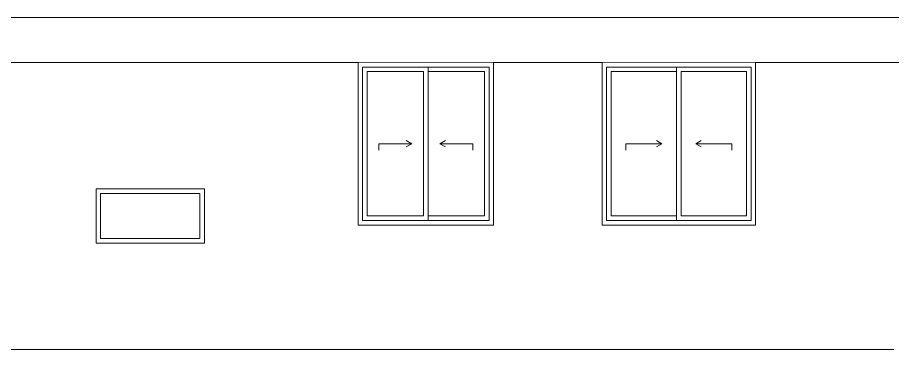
# Model space of a CAD drawing. Header units: millimetres. Extents: x -2171 to 1563, y -1758 to -1505.
# Drawn here: x -172.66 to -162.97, y -1751.46 to -1747.78 of the extents above; entities that cross this region are included whole.
import ezdxf

# ---------------------------------------------------------------- set-up
doc = ezdxf.new("R2010")
doc.units = ezdxf.units.MM
doc.linetypes.add('Wipeout_Contour', pattern=[1000, 0, -1000])
doc.layers.add('Archicad Windows', color=7, linetype='Continuous')
doc.layers.add('Structural - Bearing', color=7, linetype='Continuous')
doc.layers.add('Archicad Windows_Pen_No__3', color=7, linetype='Continuous', lineweight=13)
doc.layers.add('Structural - Bearing_Pen_No__89', color=7, linetype='Continuous', lineweight=13)
doc.layers.add('Archicad Windows_Pen_No__87', color=251, linetype='Continuous', lineweight=9, true_color=0x6a6a6a)
doc.layers.add('Structural - Bearing_Pen_No__87', color=251, linetype='Continuous', lineweight=9, true_color=0x6a6a6a)

# ---------------------------------------------------------------- blocks, each defined once
blk = doc.blocks.new('Section Element_227_1')
at = {"color": 254, "linetype": 'Wipeout_Contour', "lineweight": 0, "ltscale": 66977.586175}
blk.add_wipeout([(-21258.5, 6570), (-21258.5, 6320), (-9250, 6320), (-9250, 6570)], dxfattribs=at).dxf.layer = 'Structural - Bearing'
blk = doc.blocks.new('Section Element_228_1')
at = {"color": 254, "linetype": 'Wipeout_Contour', "lineweight": 0, "ltscale": 61720.716266}
blk.add_wipeout([(-18301.5, 6570), (-9250, 6570), (-9250, 6720), (-18301.5, 6720)], dxfattribs=at).dxf.layer = 'Structural - Bearing'
at = {"layer": 'Structural - Bearing_Pen_No__89', "color": 7, "linetype": 'Continuous', "lineweight": 13}
blk.add_line((-18301.5, 6720), (-9250, 6720), dxfattribs=at)
blk = doc.blocks.new('Section Element_394_1')
at = {"color": 254, "linetype": 'Wipeout_Contour', "lineweight": 0, "ltscale": 103732.157882}
blk.add_wipeout([(-25072.1, 6720), (-25072.1, 6570), (-25062.1, 6570), (-25062.1, 6720)], dxfattribs=at).dxf.layer = 'Structural - Bearing'
at = {"color": 254, "linetype": 'Wipeout_Contour', "lineweight": 0, "ltscale": 103674.181753}
blk.add_wipeout([(-25042.2, 6570), (-25042.2, 6720), (-25062.1, 6720), (-25062.1, 6570)], dxfattribs=at).dxf.layer = 'Structural - Bearing'
at = {"color": 254, "linetype": 'Wipeout_Contour', "lineweight": 0, "ltscale": 103577.860242}
blk.add_wipeout([(-25012.3, 6570), (-25012.3, 6720), (-25042.2, 6720), (-25042.2, 6570)], dxfattribs=at).dxf.layer = 'Structural - Bearing'
at = {"layer": 'Structural - Bearing_Pen_No__89', "color": 7, "linetype": 'Continuous', "lineweight": 13}
for p, q in [((-25072.1, 6720), (-25062.1, 6720)), ((-25072.1, 6570), (-25072.1, 6720))]:
    blk.add_line(p, q, dxfattribs=at)
at = {"color": 254, "linetype": 'Wipeout_Contour', "lineweight": 0, "ltscale": 103443.246013}
blk.add_wipeout([(-25012.3, 6720), (-25012.3, 6570), (-24972.5, 6570), (-24972.5, 6720)], dxfattribs=at).dxf.layer = 'Structural - Bearing'
at = {"layer": 'Structural - Bearing_Pen_No__89', "color": 7, "linetype": 'Continuous', "lineweight": 13}
blk.add_line((-25062.1, 6720), (-25042.2, 6720), dxfattribs=at)
at = {"color": 254, "linetype": 'Wipeout_Contour', "lineweight": 0, "ltscale": 101436.736345}
blk.add_wipeout([(-24972.5, 6720), (-24972.5, 6570), (-23972.8, 6570), (-23972.8, 6720)], dxfattribs=at).dxf.layer = 'Structural - Bearing'
at = {"layer": 'Structural - Bearing_Pen_No__89', "color": 7, "linetype": 'Continuous', "lineweight": 13}
for p, q in [((-25042.2, 6720), (-25012.3, 6720)), ((-25012.3, 6720), (-24972.5, 6720))]:
    blk.add_line(p, q, dxfattribs=at)
at = {"color": 254, "linetype": 'Wipeout_Contour', "lineweight": 0, "ltscale": 99458.158545}
blk.add_wipeout([(-23947.3, 6570), (-23947.3, 6720), (-23972.8, 6720), (-23972.8, 6570)], dxfattribs=at).dxf.layer = 'Structural - Bearing'
at = {"color": 254, "linetype": 'Wipeout_Contour', "lineweight": 0, "ltscale": 99293.086018}
blk.add_wipeout([(-23887.1, 6570), (-23887.1, 6720), (-23947.3, 6720), (-23947.3, 6570)], dxfattribs=at).dxf.layer = 'Structural - Bearing'
at = {"layer": 'Structural - Bearing_Pen_No__89', "color": 7, "linetype": 'Continuous', "lineweight": 13}
for p, q in [((-24972.5, 6720), (-23972.8, 6720)), ((-23972.8, 6720), (-23947.3, 6720))]:
    blk.add_line(p, q, dxfattribs=at)
at = {"color": 254, "linetype": 'Wipeout_Contour', "lineweight": 0, "ltscale": 99043.097759}
blk.add_wipeout([(-23817.6, 6570), (-23817.6, 6720), (-23887.1, 6720), (-23887.1, 6570)], dxfattribs=at).dxf.layer = 'Structural - Bearing'
at = {"layer": 'Structural - Bearing_Pen_No__89', "color": 7, "linetype": 'Continuous', "lineweight": 13}
blk.add_line((-23947.3, 6720), (-23887.1, 6720), dxfattribs=at)
at = {"color": 254, "linetype": 'Wipeout_Contour', "lineweight": 0, "ltscale": 98758.05876}
blk.add_wipeout([(-23739.1, 6570), (-23739.1, 6720), (-23817.6, 6720), (-23817.6, 6570)], dxfattribs=at).dxf.layer = 'Structural - Bearing'
at = {"layer": 'Structural - Bearing_Pen_No__89', "color": 7, "linetype": 'Continuous', "lineweight": 13}
blk.add_line((-23887.1, 6720), (-23817.6, 6720), dxfattribs=at)
at = {"color": 254, "linetype": 'Wipeout_Contour', "lineweight": 0, "ltscale": 98438.994054}
blk.add_wipeout([(-23739.1, 6720), (-23739.1, 6570), (-23651.9, 6570), (-23651.9, 6720)], dxfattribs=at).dxf.layer = 'Structural - Bearing'
at = {"layer": 'Structural - Bearing_Pen_No__89', "color": 7, "linetype": 'Continuous', "lineweight": 13}
blk.add_line((-23817.6, 6720), (-23739.1, 6720), dxfattribs=at)
at = {"color": 254, "linetype": 'Wipeout_Contour', "lineweight": 0, "ltscale": 98087.050609}
blk.add_wipeout([(-23651.9, 6570), (-23556.3, 6570), (-23556.3, 6720), (-23651.9, 6720)], dxfattribs=at).dxf.layer = 'Structural - Bearing'
at = {"layer": 'Structural - Bearing_Pen_No__89', "color": 7, "linetype": 'Continuous', "lineweight": 13}
blk.add_line((-23739.1, 6720), (-23651.9, 6720), dxfattribs=at)
at = {"color": 254, "linetype": 'Wipeout_Contour', "lineweight": 0, "ltscale": 97703.493202}
blk.add_wipeout([(-23452.7, 6570), (-23452.7, 6720), (-23556.3, 6720), (-23556.3, 6570)], dxfattribs=at).dxf.layer = 'Structural - Bearing'
at = {"layer": 'Structural - Bearing_Pen_No__89', "color": 7, "linetype": 'Continuous', "lineweight": 13}
blk.add_line((-23651.9, 6720), (-23556.3, 6720), dxfattribs=at)
at = {"color": 254, "linetype": 'Wipeout_Contour', "lineweight": 0, "ltscale": 97289.699422}
blk.add_wipeout([(-23341.3, 6570), (-23341.3, 6720), (-23452.7, 6720), (-23452.7, 6570)], dxfattribs=at).dxf.layer = 'Structural - Bearing'
at = {"layer": 'Structural - Bearing_Pen_No__89', "color": 7, "linetype": 'Continuous', "lineweight": 13}
blk.add_line((-23556.3, 6720), (-23452.7, 6720), dxfattribs=at)
at = {"color": 254, "linetype": 'Wipeout_Contour', "lineweight": 0, "ltscale": 96847.154826}
blk.add_wipeout([(-23341.3, 6570), (-23222.6, 6570), (-23222.6, 6720), (-23341.3, 6720)], dxfattribs=at).dxf.layer = 'Structural - Bearing'
at = {"layer": 'Structural - Bearing_Pen_No__89', "color": 7, "linetype": 'Continuous', "lineweight": 13}
blk.add_line((-23452.7, 6720), (-23341.3, 6720), dxfattribs=at)
at = {"color": 254, "linetype": 'Wipeout_Contour', "lineweight": 0, "ltscale": 96377.447242}
blk.add_wipeout([(-23222.6, 6720), (-23222.6, 6570), (-23097, 6570), (-23097, 6720)], dxfattribs=at).dxf.layer = 'Structural - Bearing'
at = {"layer": 'Structural - Bearing_Pen_No__89', "color": 7, "linetype": 'Continuous', "lineweight": 13}
blk.add_line((-23341.3, 6720), (-23222.6, 6720), dxfattribs=at)
at = {"color": 254, "linetype": 'Wipeout_Contour', "lineweight": 0, "ltscale": 95882.260814}
blk.add_wipeout([(-22965, 6570), (-22965, 6720), (-23097, 6720), (-23097, 6570)], dxfattribs=at).dxf.layer = 'Structural - Bearing'
at = {"layer": 'Structural - Bearing_Pen_No__89', "color": 7, "linetype": 'Continuous', "lineweight": 13}
blk.add_line((-23222.6, 6720), (-23097, 6720), dxfattribs=at)
at = {"color": 254, "linetype": 'Wipeout_Contour', "lineweight": 0, "ltscale": 95363.369935}
blk.add_wipeout([(-22965, 6570), (-22826.9, 6570), (-22826.9, 6720), (-22965, 6720)], dxfattribs=at).dxf.layer = 'Structural - Bearing'
at = {"layer": 'Structural - Bearing_Pen_No__89', "color": 7, "linetype": 'Continuous', "lineweight": 13}
blk.add_line((-23097, 6720), (-22965, 6720), dxfattribs=at)
at = {"color": 254, "linetype": 'Wipeout_Contour', "lineweight": 0, "ltscale": 94822.632323}
blk.add_wipeout([(-22683.4, 6570), (-22683.4, 6720), (-22826.9, 6720), (-22826.9, 6570)], dxfattribs=at).dxf.layer = 'Structural - Bearing'
at = {"layer": 'Structural - Bearing_Pen_No__89', "color": 7, "linetype": 'Continuous', "lineweight": 13}
blk.add_line((-22965, 6720), (-22826.9, 6720), dxfattribs=at)
at = {"color": 254, "linetype": 'Wipeout_Contour', "lineweight": 0, "ltscale": 94261.982315}
blk.add_wipeout([(-22534.8, 6570), (-22534.8, 6720), (-22683.4, 6720), (-22683.4, 6570)], dxfattribs=at).dxf.layer = 'Structural - Bearing'
at = {"layer": 'Structural - Bearing_Pen_No__89', "color": 7, "linetype": 'Continuous', "lineweight": 13}
blk.add_line((-22826.9, 6720), (-22683.4, 6720), dxfattribs=at)
at = {"color": 254, "linetype": 'Wipeout_Contour', "lineweight": 0, "ltscale": 93683.423507}
blk.add_wipeout([(-22534.8, 6570), (-22381.8, 6570), (-22381.8, 6720), (-22534.8, 6720)], dxfattribs=at).dxf.layer = 'Structural - Bearing'
at = {"layer": 'Structural - Bearing_Pen_No__89', "color": 7, "linetype": 'Continuous', "lineweight": 13}
blk.add_line((-22683.4, 6720), (-22534.8, 6720), dxfattribs=at)
at = {"color": 254, "linetype": 'Wipeout_Contour', "lineweight": 0, "ltscale": 93089.021436}
blk.add_wipeout([(-22224.8, 6570), (-22224.8, 6720), (-22381.8, 6720), (-22381.8, 6570)], dxfattribs=at).dxf.layer = 'Structural - Bearing'
at = {"layer": 'Structural - Bearing_Pen_No__89', "color": 7, "linetype": 'Continuous', "lineweight": 13}
blk.add_line((-22534.8, 6720), (-22381.8, 6720), dxfattribs=at)
at = {"color": 254, "linetype": 'Wipeout_Contour', "lineweight": 0, "ltscale": 92480.895635}
blk.add_wipeout([(-22064.4, 6570), (-22064.4, 6720), (-22224.8, 6720), (-22224.8, 6570)], dxfattribs=at).dxf.layer = 'Structural - Bearing'
at = {"layer": 'Structural - Bearing_Pen_No__89', "color": 7, "linetype": 'Continuous', "lineweight": 13}
blk.add_line((-22381.8, 6720), (-22224.8, 6720), dxfattribs=at)
at = {"color": 254, "linetype": 'Wipeout_Contour', "lineweight": 0, "ltscale": 91861.21195}
blk.add_wipeout([(-22064.4, 6720), (-22064.4, 6570), (-21901.2, 6570), (-21901.2, 6720)], dxfattribs=at).dxf.layer = 'Structural - Bearing'
at = {"layer": 'Structural - Bearing_Pen_No__89', "color": 7, "linetype": 'Continuous', "lineweight": 13}
blk.add_line((-22224.8, 6720), (-22064.4, 6720), dxfattribs=at)
at = {"color": 254, "linetype": 'Wipeout_Contour', "lineweight": 0, "ltscale": 91232.174486}
blk.add_wipeout([(-21735.7, 6570), (-21735.7, 6720), (-21901.2, 6720), (-21901.2, 6570)], dxfattribs=at).dxf.layer = 'Structural - Bearing'
at = {"layer": 'Structural - Bearing_Pen_No__89', "color": 7, "linetype": 'Continuous', "lineweight": 13}
blk.add_line((-22064.4, 6720), (-21901.2, 6720), dxfattribs=at)
at = {"color": 254, "linetype": 'Wipeout_Contour', "lineweight": 0, "ltscale": 90596.0172}
blk.add_wipeout([(-21568.6, 6570), (-21568.6, 6720), (-21735.7, 6720), (-21735.7, 6570)], dxfattribs=at).dxf.layer = 'Structural - Bearing'
at = {"layer": 'Structural - Bearing_Pen_No__89', "color": 7, "linetype": 'Continuous', "lineweight": 13}
blk.add_line((-21901.2, 6720), (-21735.7, 6720), dxfattribs=at)
at = {"color": 254, "linetype": 'Wipeout_Contour', "lineweight": 0, "ltscale": 89954.995855}
blk.add_wipeout([(-21568.6, 6570), (-21400.3, 6570), (-21400.3, 6720), (-21568.6, 6720)], dxfattribs=at).dxf.layer = 'Structural - Bearing'
at = {"layer": 'Structural - Bearing_Pen_No__89', "color": 7, "linetype": 'Continuous', "lineweight": 13}
blk.add_line((-21735.7, 6720), (-21568.6, 6720), dxfattribs=at)
at = {"color": 254, "linetype": 'Wipeout_Contour', "lineweight": 0, "ltscale": 89362.652812}
blk.add_wipeout([(-21258.5, 6570), (-21258.5, 6720), (-21400.3, 6720), (-21400.3, 6570)], dxfattribs=at).dxf.layer = 'Structural - Bearing'
at = {"layer": 'Structural - Bearing_Pen_No__89', "color": 7, "linetype": 'Continuous', "lineweight": 13}
blk.add_line((-21568.6, 6720), (-21400.3, 6720), dxfattribs=at)
at = {"color": 254, "linetype": 'Wipeout_Contour', "lineweight": 0, "ltscale": 83487.256072}
blk.add_wipeout([(-21258.5, 6570), (-18301.5, 6570), (-18301.5, 6720), (-21258.5, 6720)], dxfattribs=at).dxf.layer = 'Structural - Bearing'
at = {"layer": 'Structural - Bearing_Pen_No__89', "color": 7, "linetype": 'Continuous', "lineweight": 13}
for p, q in [((-21400.3, 6720), (-21258.5, 6720)), ((-21258.5, 6720), (-18301.5, 6720))]:
    blk.add_line(p, q, dxfattribs=at)
blk = doc.blocks.new('Section Element_407_1')
at = {"color": 254, "linetype": 'Wipeout_Contour', "lineweight": 0, "ltscale": 66926.684257}
blk.add_wipeout([(-21258.5, 6220), (-9400, 6220), (-9400, 6320), (-21258.5, 6320)], dxfattribs=at).dxf.layer = 'Structural - Bearing'
at = {"layer": 'Structural - Bearing_Pen_No__87', "color": 251, "linetype": 'Continuous', "lineweight": 9, "true_color": 0x6a6a6a}
blk.add_line((-21258.5, 6220), (-9400, 6220), dxfattribs=at)
blk = doc.blocks.new('Section Element_535_1')
at = {"color": 254, "linetype": 'Wipeout_Contour', "lineweight": 0, "ltscale": 65913.617673}
blk.add_wipeout([(-15550.2, 4470), (-15550.2, 6170), (-15600.2, 6170), (-15600.2, 4470)], dxfattribs=at).dxf.layer = 'Archicad Windows'
at = {"color": 254, "linetype": 'Wipeout_Contour', "lineweight": 0, "ltscale": 63169.553028}
blk.add_wipeout([(-14875.2, 4520), (-14825.2, 4520), (-14825.2, 6120), (-14875.2, 6120)], dxfattribs=at).dxf.layer = 'Archicad Windows'
at = {"color": 254, "linetype": 'Wipeout_Contour', "lineweight": 0, "ltscale": 60459.309677}
blk.add_wipeout([(-14100.2, 6170), (-14150.2, 6170), (-14150.2, 4470), (-14100.2, 4470)], dxfattribs=at).dxf.layer = 'Archicad Windows'
at = {"color": 254, "linetype": 'Wipeout_Contour', "lineweight": 0, "ltscale": 96538.979239}
blk.add_wipeout([(-14100.2, 6220), (-15600.2, 6220), (-15600.2, 6170), (-15550.2, 6170), (-14150.2, 6170), (-14100.2, 6170)], dxfattribs=at).dxf.layer = 'Archicad Windows'
at = {"color": 254, "linetype": 'Wipeout_Contour', "lineweight": 0, "ltscale": 65715.565392}
blk.add_wipeout([(-15500.2, 6120), (-15550.2, 6120), (-15550.2, 4520), (-15500.2, 4520)], dxfattribs=at).dxf.layer = 'Archicad Windows'
at = {"color": 254, "linetype": 'Wipeout_Contour', "lineweight": 0, "ltscale": 60636.771917}
blk.add_wipeout([(-14200.2, 4520), (-14150.2, 4520), (-14150.2, 6120), (-14200.2, 6120)], dxfattribs=at).dxf.layer = 'Archicad Windows'
at = {"color": 254, "linetype": 'Wipeout_Contour', "lineweight": 0, "ltscale": 93030.623676}
blk.add_wipeout([(-15600.2, 4470), (-15600.2, 4420), (-14100.2, 4420), (-14100.2, 4470), (-14150.2, 4470), (-15550.2, 4470)], dxfattribs=at).dxf.layer = 'Archicad Windows'
at = {"layer": 'Archicad Windows_Pen_No__87', "color": 251, "linetype": 'Continuous', "lineweight": 9, "true_color": 0x6a6a6a}
for p, q in [((-15600.2, 4420), (-15600.2, 6220)), ((-14100.2, 6220), (-14100.2, 4420)), ((-14100.2, 4420), (-15600.2, 4420))]:
    blk.add_line(p, q, dxfattribs=at)
at = {"color": 254, "linetype": 'Wipeout_Contour', "lineweight": 0, "ltscale": 98286.758032}
blk.add_wipeout([(-15550.2, 6170), (-15550.2, 6120), (-15500.2, 6120), (-14875.2, 6120), (-14825.2, 6120), (-14825.2, 6170)], dxfattribs=at).dxf.layer = 'Archicad Windows'
at = {"color": 254, "linetype": 'Wipeout_Contour', "lineweight": 0, "ltscale": 95050.119583}
blk.add_wipeout([(-14825.2, 4470), (-14825.2, 4520), (-14875.2, 4520), (-15500.2, 4520), (-15550.2, 4520), (-15550.2, 4470)], dxfattribs=at).dxf.layer = 'Archicad Windows'
at = {"layer": 'Archicad Windows_Pen_No__3', "color": 7, "linetype": 'Continuous', "lineweight": 13}
for p, q in [((-15550.2, 6170), (-15550.2, 6120)), ((-15550.2, 6120), (-15550.2, 4520)), ((-15550.2, 4520), (-15550.2, 4470))]:
    blk.add_line(p, q, dxfattribs=at)
at = {"color": 254, "linetype": 'Wipeout_Contour', "lineweight": 0, "ltscale": 64442.338404}
blk.add_wipeout([(-15500.2, 4520), (-14875.2, 4520), (-14875.2, 6120), (-15500.2, 6120)], dxfattribs=at).dxf.layer = 'Archicad Windows'
at = {"color": 254, "linetype": 'Wipeout_Contour', "lineweight": 0, "ltscale": 78413.661818}
blk.add_wipeout([(-14825.2, 6170), (-14825.2, 6120), (-14200.2, 6120), (-14150.2, 6120), (-14150.2, 6170)], dxfattribs=at).dxf.layer = 'Archicad Windows'
at = {"color": 254, "linetype": 'Wipeout_Contour', "lineweight": 0, "ltscale": 75580.326598}
blk.add_wipeout([(-14825.2, 4520), (-14825.2, 4470), (-14150.2, 4470), (-14150.2, 4520), (-14200.2, 4520)], dxfattribs=at).dxf.layer = 'Archicad Windows'
at = {"layer": 'Archicad Windows_Pen_No__3', "color": 7, "linetype": 'Continuous', "lineweight": 13}
for p, q in [((-14825.2, 6170), (-15550.2, 6170)), ((-15500.2, 4520), (-15500.2, 6120)), ((-15500.2, 6120), (-14875.2, 6120)), ((-14875.2, 6120), (-14875.2, 4520)), ((-14825.2, 6170), (-14150.2, 6170)), ((-14150.2, 6170), (-14150.2, 4470)), ((-15006.5, 5320), (-15067.1, 5355)), ((-15369, 5320), (-15006.5, 5320)), ((-15369, 5320), (-15369, 5250)), ((-15006.5, 5320), (-15067.1, 5285)), ((-15550.2, 4470), (-14825.2, 4470)), ((-14875.2, 4520), (-15500.2, 4520)), ((-14150.2, 4470), (-14825.2, 4470))]:
    blk.add_line(p, q, dxfattribs=at)
at = {"color": 254, "linetype": 'Wipeout_Contour', "lineweight": 0, "ltscale": 61902.9114}
blk.add_wipeout([(-14825.2, 4520), (-14200.2, 4520), (-14200.2, 6120), (-14825.2, 6120)], dxfattribs=at).dxf.layer = 'Archicad Windows'
at = {"layer": 'Archicad Windows_Pen_No__3', "color": 7, "linetype": 'Continuous', "lineweight": 13}
for p, q in [((-14825.2, 6120), (-14825.2, 6170)), ((-14825.2, 4520), (-14825.2, 6120)), ((-14825.2, 6120), (-14200.2, 6120)), ((-14200.2, 6120), (-14200.2, 4520)), ((-14694, 5320), (-14633.4, 5355)), ((-14331.5, 5320), (-14694, 5320)), ((-14694, 5320), (-14633.4, 5285)), ((-14331.5, 5320), (-14331.5, 5250)), ((-14825.2, 4470), (-14825.2, 4520)), ((-14200.2, 4520), (-14825.2, 4520))]:
    blk.add_line(p, q, dxfattribs=at)
blk = doc.blocks.new('Section Element_536_1')
at = {"color": 254, "linetype": 'Wipeout_Contour', "lineweight": 0, "ltscale": 55811.902331}
blk.add_wipeout([(-12900, 4470), (-12850, 4470), (-12850, 6170), (-12900, 6170)], dxfattribs=at).dxf.layer = 'Archicad Windows'
at = {"color": 254, "linetype": 'Wipeout_Contour', "lineweight": 0, "ltscale": 52769.823136}
blk.add_wipeout([(-12025, 4520), (-12025, 6120), (-12075, 6120), (-12075, 4520)], dxfattribs=at).dxf.layer = 'Archicad Windows'
at = {"color": 254, "linetype": 'Wipeout_Contour', "lineweight": 0, "ltscale": 49782.515025}
blk.add_wipeout([(-11250, 6170), (-11250, 4470), (-11200, 4470), (-11200, 6170)], dxfattribs=at).dxf.layer = 'Archicad Windows'
at = {"color": 254, "linetype": 'Wipeout_Contour', "lineweight": 0, "ltscale": 81304.100775}
blk.add_wipeout([(-12900, 6220), (-12900, 6170), (-12850, 6170), (-11250, 6170), (-11200, 6170), (-11200, 6220)], dxfattribs=at).dxf.layer = 'Archicad Windows'
at = {"color": 254, "linetype": 'Wipeout_Contour', "lineweight": 0, "ltscale": 55617.167054}
blk.add_wipeout([(-12800, 4520), (-12800, 6120), (-12850, 6120), (-12850, 4520)], dxfattribs=at).dxf.layer = 'Archicad Windows'
at = {"color": 254, "linetype": 'Wipeout_Contour', "lineweight": 0, "ltscale": 49952.295597}
blk.add_wipeout([(-11300, 6120), (-11300, 4520), (-11250, 4520), (-11250, 6120)], dxfattribs=at).dxf.layer = 'Archicad Windows'
at = {"color": 254, "linetype": 'Wipeout_Contour', "lineweight": 0, "ltscale": 77099.488372}
blk.add_wipeout([(-12900, 4470), (-12900, 4420), (-11200, 4420), (-11200, 4470), (-11250, 4470), (-12850, 4470)], dxfattribs=at).dxf.layer = 'Archicad Windows'
at = {"layer": 'Archicad Windows_Pen_No__87', "color": 251, "linetype": 'Continuous', "lineweight": 9, "true_color": 0x6a6a6a}
for p, q in [((-12900, 4420), (-12900, 6220)), ((-11200, 6220), (-11200, 4420)), ((-11200, 4420), (-12900, 4420))]:
    blk.add_line(p, q, dxfattribs=at)
at = {"color": 254, "linetype": 'Wipeout_Contour', "lineweight": 0, "ltscale": 79078.285714}
blk.add_wipeout([(-11250, 6170), (-12075, 6170), (-12075, 6120), (-12025, 6120), (-11300, 6120), (-11250, 6120)], dxfattribs=at).dxf.layer = 'Archicad Windows'
at = {"color": 254, "linetype": 'Wipeout_Contour', "lineweight": 0, "ltscale": 75015.855156}
blk.add_wipeout([(-12075, 4470), (-11250, 4470), (-11250, 4520), (-11300, 4520), (-12025, 4520), (-12075, 4520)], dxfattribs=at).dxf.layer = 'Archicad Windows'
at = {"layer": 'Archicad Windows_Pen_No__3', "color": 7, "linetype": 'Continuous', "lineweight": 13}
for p, q in [((-11250, 6170), (-11250, 6120)), ((-11250, 6120), (-11250, 4520)), ((-11250, 4520), (-11250, 4470))]:
    blk.add_line(p, q, dxfattribs=at)
at = {"color": 254, "linetype": 'Wipeout_Contour', "lineweight": 0, "ltscale": 69772.038314}
blk.add_wipeout([(-12850, 6120), (-12800, 6120), (-12075, 6120), (-12075, 6170), (-12850, 6170)], dxfattribs=at).dxf.layer = 'Archicad Windows'
at = {"color": 254, "linetype": 'Wipeout_Contour', "lineweight": 0, "ltscale": 51360.557321}
blk.add_wipeout([(-11300, 4520), (-11300, 6120), (-12025, 6120), (-12025, 4520)], dxfattribs=at).dxf.layer = 'Archicad Windows'
at = {"color": 254, "linetype": 'Wipeout_Contour', "lineweight": 0, "ltscale": 66570.446831}
blk.add_wipeout([(-12850, 4520), (-12850, 4470), (-12075, 4470), (-12075, 4520), (-12800, 4520)], dxfattribs=at).dxf.layer = 'Archicad Windows'
at = {"layer": 'Archicad Windows_Pen_No__3', "color": 7, "linetype": 'Continuous', "lineweight": 13}
for p, q in [((-12850, 6170), (-12850, 4470)), ((-12075, 6170), (-12850, 6170)), ((-12075, 6170), (-11250, 6170)), ((-12025, 6120), (-12025, 4520)), ((-11300, 6120), (-12025, 6120)), ((-11300, 4520), (-11300, 6120)), ((-11862.5, 5320), (-11801.9, 5355)), ((-11462.5, 5320), (-11862.5, 5320)), ((-11862.5, 5320), (-11801.9, 5285)), ((-11462.5, 5320), (-11462.5, 5250)), ((-12850, 4470), (-12075, 4470)), ((-11250, 4470), (-12075, 4470)), ((-12025, 4520), (-11300, 4520))]:
    blk.add_line(p, q, dxfattribs=at)
at = {"color": 254, "linetype": 'Wipeout_Contour', "lineweight": 0, "ltscale": 54193.066317}
blk.add_wipeout([(-12075, 4520), (-12075, 6120), (-12800, 6120), (-12800, 4520)], dxfattribs=at).dxf.layer = 'Archicad Windows'
at = {"layer": 'Archicad Windows_Pen_No__3', "color": 7, "linetype": 'Continuous', "lineweight": 13}
for p, q in [((-12800, 6120), (-12800, 4520)), ((-12075, 6120), (-12800, 6120)), ((-12075, 6120), (-12075, 6170)), ((-12075, 4520), (-12075, 6120)), ((-12237.5, 5320), (-12298.1, 5355)), ((-12637.5, 5320), (-12237.5, 5320)), ((-12637.5, 5320), (-12637.5, 5250)), ((-12237.5, 5320), (-12298.1, 5285)), ((-12800, 4520), (-12075, 4520)), ((-12075, 4470), (-12075, 4520))]:
    blk.add_line(p, q, dxfattribs=at)
blk = doc.blocks.new('Section Element_537_1')
at = {"layer": 'Structural - Bearing_Pen_No__87', "color": 251, "linetype": 'Continuous', "lineweight": 9, "true_color": 0x6a6a6a}
blk.add_line((-9670, 3040), (-19597.9, 3040), dxfattribs=at)
blk = doc.blocks.new('Section Element_539_1')
at = {"color": 254, "linetype": 'Wipeout_Contour', "lineweight": 0, "ltscale": 76085.837695}
blk.add_wipeout([(-18450, 4270), (-18450, 4770), (-18500, 4770), (-18500, 4270)], dxfattribs=at).dxf.layer = 'Archicad Windows'
at = {"color": 254, "linetype": 'Wipeout_Contour', "lineweight": 0, "ltscale": 71626.305722}
blk.add_wipeout([(-17350, 4270), (-17300, 4270), (-17300, 4770), (-17350, 4770)], dxfattribs=at).dxf.layer = 'Archicad Windows'
at = {"color": 254, "linetype": 'Wipeout_Contour', "lineweight": 0, "ltscale": 111177.394814}
blk.add_wipeout([(-18500, 4770), (-18450, 4770), (-17350, 4770), (-17300, 4770), (-17300, 4820), (-18500, 4820)], dxfattribs=at).dxf.layer = 'Archicad Windows'
at = {"color": 254, "linetype": 'Wipeout_Contour', "lineweight": 0, "ltscale": 110393.794538}
blk.add_wipeout([(-18500, 4270), (-18500, 4220), (-17300, 4220), (-17300, 4270), (-17350, 4270), (-18450, 4270)], dxfattribs=at).dxf.layer = 'Archicad Windows'
at = {"layer": 'Archicad Windows_Pen_No__87', "color": 251, "linetype": 'Continuous', "lineweight": 9, "true_color": 0x6a6a6a}
for p, q in [((-18500, 4820), (-17300, 4820)), ((-18500, 4220), (-18500, 4820)), ((-17300, 4820), (-17300, 4220)), ((-17300, 4220), (-18500, 4220))]:
    blk.add_line(p, q, dxfattribs=at)
at = {"color": 254, "linetype": 'Wipeout_Contour', "lineweight": 0, "ltscale": 73855.89357}
blk.add_wipeout([(-17350, 4270), (-17350, 4770), (-18450, 4770), (-18450, 4270)], dxfattribs=at).dxf.layer = 'Archicad Windows'
at = {"layer": 'Archicad Windows_Pen_No__3', "color": 7, "linetype": 'Continuous', "lineweight": 13}
for p, q in [((-18450, 4770), (-18450, 4270)), ((-17350, 4770), (-18450, 4770)), ((-17350, 4270), (-17350, 4770)), ((-18450, 4270), (-17350, 4270))]:
    blk.add_line(p, q, dxfattribs=at)

msp = doc.modelspace()

# ---------------------------------------------------------------- block references
at = {"layer": 'Structural - Bearing', "lineweight": 0, "xscale": 0.001, "yscale": 0.001, "zscale": 0.001}
msp.add_blockref('Section Element_227_1', (-153.2853, -1754.5041), dxfattribs=at)

# ---------------------------------------------------------------- next in the draw order: block references
for name in ['Section Element_228_1', 'Section Element_407_1']:
    msp.add_blockref(name, (-153.2853, -1754.5041), dxfattribs=at)

# ---------------------------------------------------------------- next in the draw order: block references
at = {"layer": 'Archicad Windows', "lineweight": 0, "xscale": 0.001, "yscale": 0.001, "zscale": 0.001}
for name in ['Section Element_535_1', 'Section Element_536_1']:
    msp.add_blockref(name, (-153.2853, -1754.5041), dxfattribs=at)
at = {"layer": 'Structural - Bearing', "lineweight": 0, "xscale": 0.001, "yscale": 0.001, "zscale": 0.001}
msp.add_blockref('Section Element_394_1', (-153.2853, -1754.5041), dxfattribs=at)

# ---------------------------------------------------------------- next in the draw order: block references
msp.add_blockref('Section Element_537_1', (-153.2853, -1754.5041), dxfattribs=at)

# ---------------------------------------------------------------- next in the draw order: block references
at = {"layer": 'Archicad Windows', "lineweight": 0, "xscale": 0.001, "yscale": 0.001, "zscale": 0.001}
msp.add_blockref('Section Element_539_1', (-153.2853, -1754.5041), dxfattribs=at)

doc.saveas('drawing.dxf')
